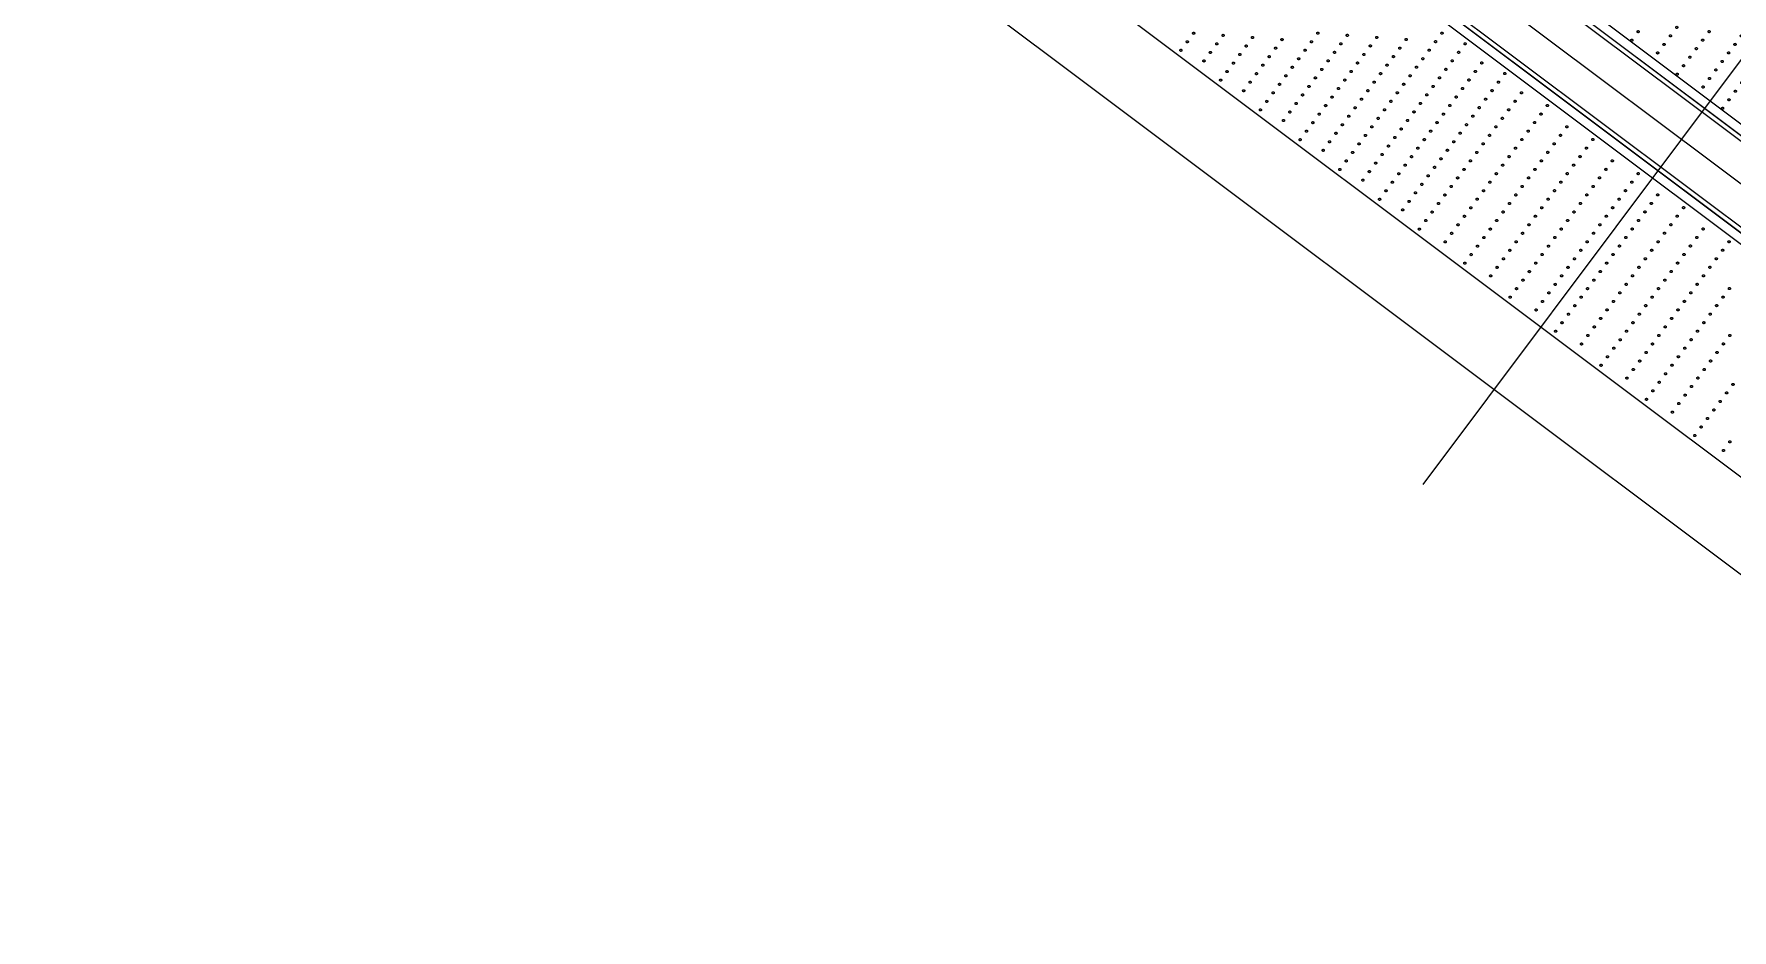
# Model space of a CAD drawing. Header units: millimetres. Extents: x 768159 to 833032, y -1374957 to -1225629.
# Drawn here: x 807122 to 811909, y -1368568 to -1366043 of the extents above; entities that cross this region are included whole.
import ezdxf
from ezdxf.xclip import XClip

# ---------------------------------------------------------------- set-up
doc = ezdxf.new("R2010")
doc.units = ezdxf.units.MM
doc.header["$LTSCALE"] = 10
doc.header["$MEASUREMENT"] = 0
doc.header["$XCLIPFRAME"] = 0
for name, color, linetype in [('I—平顶—分格线', 8, 'Continuous'), ('I—平顶—暖通', 144, 'Continuous'), ('I—平顶—造型', 122, 'Continuous')]:
    doc.layers.add(name, color=color, linetype=linetype)

# ---------------------------------------------------------------- blocks, each defined once
blk = doc.blocks.new('7890')
at = {"layer": 'I—平顶—分格线', "color": 1}
for centre in [(-2190, -50), (-2120, -35), (-2050, -20), (-2050, -50), (-1980, -35), (-2190, -80), (-2120, -65), (-2120, -95), (-2050, -80), (-1980, -65), (-1980, -95), (-2260, -125), (-2190, -110), (-2190, -140), (-2120, -125), (-2050, -110), (-2050, -140), (-1980, -125), (-2330, -170), (-2260, -155), (-2260, -185), (-2190, -170), (-2120, -155), (-2120, -185), (-2050, -170), (-1980, -155), (-1980, -185), (-2400, -215), (-2330, -200), (-2330, -230), (-2260, -215), (-2190, -200), (-2190, -230), (-2120, -215), (-2050, -200), (-2050, -230), (-1980, -215), (-2470, -260), (-2470, -290), (-2400, -245), (-2400, -275), (-2330, -260), (-2330, -290), (-2260, -245), (-2260, -275), (-2190, -260), (-2190, -290), (-2120, -245), (-2120, -275), (-2050, -260), (-2050, -290), (-1980, -245), (-1980, -275), (-2540, -335), (-2470, -320), (-2400, -305), (-2400, -335), (-2330, -320), (-2260, -305), (-2260, -335), (-2190, -320), (-2120, -305), (-2120, -335), (-2050, -320), (-1980, -305), (-1980, -335), (-2610, -380), (-2540, -365), (-2470, -350), (-2470, -380), (-2400, -365), (-2330, -350), (-2330, -380), (-2260, -365), (-2190, -350), (-2190, -380), (-2120, -365), (-2050, -350), (-2050, -380), (-1980, -365), (-2680, -425), (-2610, -410), (-2540, -395), (-2540, -425), (-2470, -410), (-2400, -395), (-2400, -425), (-2330, -410), (-2260, -395), (-2260, -425), (-2190, -410), (-2120, -395), (-2120, -425), (-2050, -410), (-1980, -395), (-1980, -425), (-2750, -470), (-2680, -455), (-2610, -440), (-2610, -470), (-2540, -455), (-2470, -440), (-2470, -470), (-2400, -455), (-2330, -440), (-2330, -470), (-2260, -455), (-2190, -440), (-2190, -470), (-2120, -455), (-2050, -440), (-2050, -470), (-1980, -455), (-2750, -500), (-2680, -485), (-2680, -515), (-2610, -500), (-2540, -485), (-2540, -515), (-2470, -500), (-2400, -485), (-2400, -515), (-2330, -500), (-2260, -485), (-2260, -515), (-2190, -500), (-2120, -485), (-2120, -515), (-2050, -500), (-1980, -485), (-1980, -515), (-2820, -545), (-2820, -575), (-2750, -530), (-2750, -560), (-2680, -545), (-2680, -575), (-2610, -530), (-2610, -560), (-2540, -545), (-2540, -575), (-2470, -530), (-2470, -560), (-2400, -545), (-2400, -575), (-2330, -530), (-2330, -560), (-2260, -545), (-2260, -575), (-2190, -530), (-2190, -560), (-2120, -545), (-2120, -575), (-2050, -530), (-2050, -560), (-1980, -545), (-1980, -575), (-2890, -590), (-2890, -620), (-2820, -605), (-2750, -590), (-2750, -620), (-2680, -605), (-2610, -590), (-2610, -620), (-2540, -605), (-2470, -590), (-2470, -620), (-2400, -605), (-2330, -590), (-2330, -620), (-2260, -605), (-2190, -590), (-2190, -620), (-2120, -605), (-2050, -590), (-2050, -620), (-1980, -605), (-2960, -635), (-2960, -665), (-2890, -650), (-2820, -635), (-2820, -665), (-2750, -650), (-2680, -635), (-2680, -665), (-2610, -650), (-2540, -635), (-2540, -665), (-2470, -650), (-2400, -635), (-2400, -665), (-2330, -650), (-2260, -635), (-2260, -665), (-2190, -650), (-2120, -635), (-2120, -665), (-2050, -650), (-1980, -635), (-1980, -665), (-2960, -695), (-2890, -680), (-2890, -710), (-2820, -695), (-2750, -680), (-2750, -710), (-2680, -695), (-2610, -680), (-2610, -710), (-2540, -695), (-2470, -680), (-2470, -710), (-2400, -695), (-2330, -680), (-2330, -710), (-2260, -695), (-2190, -680), (-2190, -710), (-2120, -695), (-2050, -680), (-2050, -710), (-1980, -695), (-2960, -725), (-2960, -755), (-2890, -740), (-2820, -725), (-2820, -755), (-2750, -740), (-2680, -725), (-2680, -755), (-2610, -740), (-2540, -725), (-2540, -755), (-2470, -740), (-2400, -725), (-2400, -755), (-2330, -740), (-2260, -725), (-2260, -755), (-2190, -740), (-2120, -725), (-2120, -755), (-2050, -740), (-1980, -725), (-1980, -755), (-2960, -785), (-2960, -815), (-2890, -770), (-2890, -800), (-2820, -785), (-2820, -815), (-2750, -770), (-2750, -800), (-2680, -785), (-2680, -815), (-2610, -770), (-2610, -800), (-2540, -785), (-2540, -815), (-2470, -770), (-2470, -800), (-2400, -785), (-2400, -815), (-2330, -770), (-2330, -800), (-2260, -785), (-2260, -815), (-2190, -770), (-2190, -800), (-2120, -785), (-2120, -815), (-2050, -770), (-2050, -800), (-1980, -785), (-1980, -815), (-2960, -845), (-2890, -830), (-2890, -860), (-2820, -845), (-2750, -830), (-2750, -860), (-2680, -845), (-2610, -830), (-2610, -860), (-2540, -845), (-2470, -830), (-2470, -860), (-2400, -845), (-2330, -830), (-2330, -860), (-2260, -845), (-2190, -830), (-2190, -860), (-2120, -845), (-2050, -830), (-2050, -860), (-1980, -845), (-2960, -875), (-2960, -905), (-2890, -890), (-2820, -875), (-2820, -905), (-2750, -890), (-2680, -875), (-2680, -905), (-2610, -890), (-2540, -875), (-2540, -905), (-2470, -890), (-2400, -875), (-2400, -905), (-2330, -890), (-2260, -875), (-2260, -905), (-2190, -890), (-2120, -875), (-2120, -905), (-2050, -890), (-1980, -875), (-1980, -905), (-2960, -935), (-2890, -920), (-2890, -950), (-2820, -935), (-2750, -920), (-2750, -950), (-2680, -935), (-2610, -920), (-2610, -950), (-2540, -935), (-2470, -920), (-2470, -950), (-2400, -935), (-2330, -920), (-2330, -950), (-2260, -935), (-2190, -920), (-2190, -950), (-2120, -935), (-2050, -920), (-2050, -950), (-1980, -935), (-2960, -965), (-2960, -995), (-2890, -980), (-2820, -965), (-2820, -995), (-2750, -980), (-2680, -965), (-2680, -995), (-2610, -980), (-2540, -965), (-2540, -995), (-2470, -980), (-2400, -965), (-2400, -995), (-2330, -980), (-2260, -965), (-2260, -995), (-2190, -980), (-2120, -965), (-2120, -995), (-2050, -980), (-1980, -965), (-1980, -995), (-2960, -1025), (-2960, -1055), (-2890, -1010), (-2890, -1040), (-2820, -1025), (-2820, -1055), (-2750, -1010), (-2750, -1040), (-2680, -1025), (-2680, -1055), (-2610, -1010), (-2610, -1040), (-2540, -1025), (-2540, -1055), (-2470, -1010), (-2470, -1040), (-2400, -1025), (-2400, -1055), (-2330, -1010), (-2330, -1040), (-2260, -1025), (-2260, -1055), (-2190, -1010), (-2190, -1040), (-2120, -1025), (-2120, -1055), (-2050, -1010), (-2050, -1040), (-1980, -1025), (-1980, -1055), (-2960, -1085), (-2890, -1070), (-2890, -1100), (-2820, -1085), (-2750, -1070), (-2750, -1100), (-2680, -1085), (-2610, -1070), (-2610, -1100), (-2540, -1085), (-2470, -1070), (-2470, -1100), (-2400, -1085), (-2330, -1070), (-2330, -1100), (-2260, -1085), (-2190, -1070), (-2190, -1100), (-2120, -1085), (-2050, -1070), (-2050, -1100), (-1980, -1085), (-2960, -1115), (-2960, -1145), (-2890, -1130), (-2820, -1115), (-2820, -1145), (-2750, -1130), (-2680, -1115), (-2680, -1145), (-2610, -1130), (-2540, -1115), (-2540, -1145), (-2470, -1130), (-2400, -1115), (-2400, -1145), (-2330, -1130), (-2260, -1115), (-2260, -1145), (-2190, -1130), (-2120, -1115), (-2120, -1145), (-2050, -1130), (-1980, -1115), (-1980, -1145), (-2960, -1175), (-2890, -1160), (-2890, -1190), (-2820, -1175), (-2750, -1160), (-2750, -1190), (-2680, -1175), (-2610, -1160), (-2610, -1190), (-2540, -1175), (-2470, -1160), (-2470, -1190), (-2400, -1175), (-2330, -1160), (-2330, -1190), (-2260, -1175), (-2190, -1160), (-2190, -1190), (-2120, -1175), (-2050, -1160), (-2050, -1190), (-1980, -1175), (-2960, -1205), (-2960, -1235), (-2890, -1220), (-2820, -1205), (-2820, -1235), (-2750, -1220), (-2680, -1205), (-2680, -1235), (-2610, -1220), (-2540, -1205), (-2540, -1235), (-2470, -1220), (-2400, -1205), (-2400, -1235), (-2330, -1220), (-2260, -1205), (-2260, -1235), (-2190, -1220), (-2120, -1205), (-2120, -1235), (-2050, -1220), (-1980, -1205), (-1980, -1235), (-2960, -1265), (-2960, -1295), (-2890, -1250), (-2890, -1280), (-2820, -1265), (-2820, -1295), (-2750, -1250), (-2750, -1280), (-2680, -1265), (-2680, -1295), (-2610, -1250), (-2610, -1280), (-2540, -1265), (-2540, -1295), (-2470, -1250), (-2470, -1280), (-2400, -1265), (-2400, -1295), (-2330, -1250), (-2330, -1280), (-2260, -1265), (-2260, -1295), (-2190, -1250), (-2190, -1280), (-2120, -1265), (-2120, -1295), (-2050, -1250), (-2050, -1280), (-1980, -1265), (-1980, -1295), (-2960, -1325), (-2890, -1310), (-2890, -1340), (-2820, -1325), (-2750, -1310), (-2750, -1340), (-2680, -1325), (-2610, -1310), (-2610, -1340), (-2540, -1325), (-2470, -1310), (-2470, -1340), (-2400, -1325), (-2330, -1310), (-2330, -1340), (-2260, -1325), (-2190, -1310), (-2190, -1340), (-2120, -1325), (-2050, -1310), (-2050, -1340), (-1980, -1325), (-2960, -1355), (-2960, -1385), (-2890, -1370), (-2820, -1355), (-2820, -1385), (-2750, -1370), (-2680, -1355), (-2680, -1385), (-2610, -1370), (-2540, -1355), (-2540, -1385), (-2470, -1370), (-2400, -1355), (-2400, -1385), (-2330, -1370), (-2260, -1355), (-2260, -1385), (-2190, -1370), (-2120, -1355), (-2120, -1385), (-2050, -1370), (-1980, -1355), (-1980, -1385)]:
    blk.add_circle(centre, 3, dxfattribs=at)
at = {"layer": 'I—平顶—分格线', "color": 3}
for centre in [(-1910, -20), (-1910, -50), (-1830, -35), (-1750, -20), (-1750, -50), (-1670, -35), (-1590, -20), (-1590, -50), (-1510, -35), (-1430, -20), (-1430, -50), (-1350, -35), (-1270, -20), (-1270, -50), (-1190, -35), (-1910, -80), (-1830, -65), (-1830, -95), (-1750, -80), (-1670, -65), (-1670, -95), (-1590, -80), (-1510, -65), (-1510, -95), (-1430, -80), (-1350, -65), (-1350, -95), (-1270, -80), (-1190, -65), (-1190, -95), (-1910, -110), (-1910, -140), (-1830, -125), (-1750, -110), (-1750, -140), (-1670, -125), (-1590, -110), (-1590, -140), (-1510, -125), (-1430, -110), (-1430, -140), (-1350, -125), (-1270, -110), (-1270, -140), (-1190, -125), (-1110, -140), (-1910, -170), (-1830, -155), (-1830, -185), (-1750, -170), (-1670, -155), (-1670, -185), (-1590, -170), (-1510, -155), (-1510, -185), (-1430, -170), (-1350, -155), (-1350, -185), (-1270, -170), (-1190, -155), (-1190, -185), (-1110, -170), (-1910, -200), (-1910, -230), (-1830, -215), (-1750, -200), (-1750, -230), (-1670, -215), (-1590, -200), (-1590, -230), (-1510, -215), (-1430, -200), (-1430, -230), (-1350, -215), (-1270, -200), (-1270, -230), (-1190, -215), (-1110, -200), (-1110, -230), (-1910, -260), (-1910, -290), (-1830, -245), (-1830, -275), (-1750, -260), (-1750, -290), (-1670, -245), (-1670, -275), (-1590, -260), (-1590, -290), (-1510, -245), (-1510, -275), (-1430, -260), (-1430, -290), (-1350, -245), (-1350, -275), (-1270, -260), (-1270, -290), (-1190, -245), (-1190, -275), (-1110, -260), (-1110, -290), (-1030, -245), (-1030, -275), (-1910, -320), (-1830, -305), (-1830, -335), (-1750, -320), (-1670, -305), (-1670, -335), (-1590, -320), (-1510, -305), (-1510, -335), (-1430, -320), (-1350, -305), (-1350, -335), (-1270, -320), (-1190, -305), (-1190, -335), (-1110, -320), (-1030, -305), (-1030, -335), (-1910, -350), (-1910, -380), (-1830, -365), (-1750, -350), (-1750, -380), (-1670, -365), (-1590, -350), (-1590, -380), (-1510, -365), (-1430, -350), (-1430, -380), (-1350, -365), (-1270, -350), (-1270, -380), (-1190, -365), (-1110, -350), (-1110, -380), (-1030, -365), (-1910, -410), (-1830, -395), (-1830, -425), (-1750, -410), (-1670, -395), (-1670, -425), (-1590, -410), (-1510, -395), (-1510, -425), (-1430, -410), (-1350, -395), (-1350, -425), (-1270, -410), (-1190, -395), (-1190, -425), (-1110, -410), (-1030, -395), (-1030, -425), (-1910, -440), (-1910, -470), (-1830, -455), (-1750, -440), (-1750, -470), (-1670, -455), (-1590, -440), (-1590, -470), (-1510, -455), (-1430, -440), (-1430, -470), (-1350, -455), (-1270, -440), (-1270, -470), (-1190, -455), (-1110, -440), (-1110, -470), (-1030, -455), (-1910, -500), (-1830, -485), (-1830, -515), (-1750, -500), (-1670, -485), (-1670, -515), (-1590, -500), (-1510, -485), (-1510, -515), (-1430, -500), (-1350, -485), (-1350, -515), (-1270, -500), (-1190, -485), (-1190, -515), (-1110, -500), (-1030, -485), (-1030, -515), (-1910, -530), (-1910, -560), (-1830, -545), (-1830, -575), (-1750, -530), (-1750, -560), (-1670, -545), (-1670, -575), (-1590, -530), (-1590, -560), (-1510, -545), (-1510, -575), (-1430, -530), (-1430, -560), (-1350, -545), (-1350, -575), (-1270, -530), (-1270, -560), (-1190, -545), (-1190, -575), (-1110, -530), (-1110, -560), (-1030, -545), (-1030, -575), (-1910, -590), (-1910, -620), (-1830, -605), (-1750, -590), (-1750, -620), (-1670, -605), (-1590, -590), (-1590, -620), (-1510, -605), (-1430, -590), (-1430, -620), (-1350, -605), (-1270, -590), (-1270, -620), (-1190, -605), (-1110, -590), (-1110, -620), (-1030, -605), (-1910, -650), (-1830, -635), (-1830, -665), (-1750, -650), (-1670, -635), (-1670, -665), (-1590, -650), (-1510, -635), (-1510, -665), (-1430, -650), (-1350, -635), (-1350, -665), (-1270, -650), (-1190, -635), (-1190, -665), (-1110, -650), (-1030, -635), (-1030, -665), (-1910, -680), (-1910, -710), (-1830, -695), (-1750, -680), (-1750, -710), (-1670, -695), (-1590, -680), (-1590, -710), (-1510, -695), (-1430, -680), (-1430, -710), (-1350, -695), (-1270, -680), (-1270, -710), (-1190, -695), (-1110, -680), (-1110, -710), (-1030, -695), (-1910, -740), (-1830, -725), (-1830, -755), (-1750, -740), (-1670, -725), (-1670, -755), (-1590, -740), (-1510, -725), (-1510, -755), (-1430, -740), (-1350, -725), (-1350, -755), (-1270, -740), (-1190, -725), (-1190, -755), (-1110, -740), (-1030, -725), (-1030, -755), (-1910, -770), (-1910, -800), (-1830, -785), (-1830, -815), (-1750, -770), (-1750, -800), (-1670, -785), (-1670, -815), (-1590, -770), (-1590, -800), (-1510, -785), (-1510, -815), (-1430, -770), (-1430, -800), (-1350, -785), (-1350, -815), (-1270, -770), (-1270, -800), (-1190, -785), (-1190, -815), (-1110, -770), (-1110, -800), (-1030, -785), (-1030, -815), (-1910, -830), (-1910, -860), (-1830, -845), (-1750, -830), (-1750, -860), (-1670, -845), (-1590, -830), (-1590, -860), (-1510, -845), (-1430, -830), (-1430, -860), (-1350, -845), (-1270, -830), (-1270, -860), (-1190, -845), (-1110, -830), (-1110, -860), (-1030, -845), (-1910, -890), (-1830, -875), (-1830, -905), (-1750, -890), (-1670, -875), (-1670, -905), (-1590, -890), (-1510, -875), (-1510, -905), (-1430, -890), (-1350, -875), (-1350, -905), (-1270, -890), (-1190, -875), (-1190, -905), (-1110, -890), (-1030, -875), (-1030, -905), (-1910, -920), (-1910, -950), (-1830, -935), (-1750, -920), (-1750, -950), (-1670, -935), (-1590, -920), (-1590, -950), (-1510, -935), (-1430, -920), (-1430, -950), (-1350, -935), (-1270, -920), (-1270, -950), (-1190, -935), (-1110, -920), (-1110, -950), (-1030, -935), (-1910, -980), (-1830, -965), (-1830, -995), (-1750, -980), (-1670, -965), (-1670, -995), (-1590, -980), (-1510, -965), (-1510, -995), (-1430, -980), (-1350, -965), (-1350, -995), (-1270, -980), (-1190, -965), (-1190, -995), (-1110, -980), (-1030, -965), (-1030, -995), (-1910, -1010), (-1910, -1040), (-1830, -1025), (-1830, -1055), (-1750, -1010), (-1750, -1040), (-1670, -1025), (-1670, -1055), (-1590, -1010), (-1590, -1040), (-1510, -1025), (-1510, -1055), (-1430, -1010), (-1430, -1040), (-1350, -1025), (-1350, -1055), (-1270, -1010), (-1270, -1040), (-1190, -1025), (-1190, -1055), (-1110, -1010), (-1110, -1040), (-1030, -1025), (-1030, -1055), (-1910, -1070), (-1910, -1100), (-1830, -1085), (-1750, -1070), (-1750, -1100), (-1670, -1085), (-1590, -1070), (-1590, -1100), (-1510, -1085), (-1430, -1070), (-1430, -1100), (-1350, -1085), (-1270, -1070), (-1270, -1100), (-1190, -1085), (-1110, -1070), (-1110, -1100), (-1030, -1085), (-1910, -1130), (-1830, -1115), (-1830, -1145), (-1750, -1130), (-1670, -1115), (-1670, -1145), (-1590, -1130), (-1510, -1115), (-1510, -1145), (-1430, -1130), (-1350, -1115), (-1350, -1145), (-1270, -1130), (-1190, -1115), (-1190, -1145), (-1110, -1130), (-1030, -1115), (-1030, -1145), (-1910, -1160), (-1910, -1190), (-1830, -1175), (-1750, -1160), (-1750, -1190), (-1670, -1175), (-1590, -1160), (-1590, -1190), (-1510, -1175), (-1430, -1160), (-1430, -1190), (-1350, -1175), (-1270, -1160), (-1270, -1190), (-1190, -1175), (-1110, -1160), (-1110, -1190), (-1030, -1175), (-1910, -1220), (-1830, -1205), (-1830, -1235), (-1750, -1220), (-1670, -1205), (-1670, -1235), (-1590, -1220), (-1510, -1205), (-1510, -1235), (-1430, -1220), (-1350, -1205), (-1350, -1235), (-1270, -1220), (-1190, -1205), (-1190, -1235), (-1110, -1220), (-1030, -1205), (-1030, -1235), (-1910, -1250), (-1910, -1280), (-1830, -1265), (-1830, -1295), (-1750, -1250), (-1750, -1280), (-1670, -1265), (-1670, -1295), (-1590, -1250), (-1590, -1280), (-1510, -1265), (-1510, -1295), (-1430, -1250), (-1430, -1280), (-1350, -1265), (-1350, -1295), (-1270, -1250), (-1270, -1280), (-1190, -1265), (-1190, -1295), (-1110, -1250), (-1110, -1280), (-1030, -1265), (-1030, -1295), (-1910, -1310), (-1910, -1340), (-1830, -1325), (-1750, -1310), (-1750, -1340), (-1670, -1325), (-1590, -1310), (-1590, -1340), (-1510, -1325), (-1430, -1310), (-1430, -1340), (-1350, -1325), (-1270, -1310), (-1270, -1340), (-1190, -1325), (-1110, -1310), (-1110, -1340), (-1030, -1325), (-1910, -1370), (-1830, -1355), (-1830, -1385), (-1750, -1370), (-1670, -1355), (-1670, -1385), (-1590, -1370), (-1510, -1355), (-1510, -1385), (-1430, -1370), (-1350, -1355), (-1350, -1385), (-1270, -1370), (-1190, -1355), (-1190, -1385), (-1110, -1370), (-1030, -1355), (-1030, -1385)]:
    blk.add_circle(centre, 3, dxfattribs=at)
at = {"layer": 'I—平顶—分格线'}
for centre in [(-940, -350), (-940, -380), (-940, -410), (-940, -440), (-940, -470), (-940, -500), (-850, -485), (-850, -515), (-940, -530), (-940, -560), (-850, -545), (-850, -575), (-940, -590), (-940, -620), (-850, -605), (-760, -590), (-760, -620), (-940, -650), (-850, -635), (-850, -665), (-760, -650), (-940, -680), (-940, -710), (-850, -695), (-760, -680), (-760, -710), (-940, -740), (-850, -725), (-850, -755), (-760, -740), (-670, -725), (-670, -755), (-940, -770), (-940, -800), (-850, -785), (-850, -815), (-760, -770), (-760, -800), (-670, -785), (-670, -815), (-940, -830), (-940, -860), (-850, -845), (-760, -830), (-760, -860), (-670, -845), (-580, -830), (-580, -860), (-940, -890), (-850, -875), (-850, -905), (-760, -890), (-670, -875), (-670, -905), (-580, -890), (-940, -920), (-940, -950), (-850, -935), (-760, -920), (-760, -950), (-670, -935), (-580, -920), (-580, -950), (-940, -980), (-850, -965), (-850, -995), (-760, -980), (-670, -965), (-670, -995), (-580, -980), (-490, -965), (-490, -995), (-940, -1010), (-940, -1040), (-850, -1025), (-850, -1055), (-760, -1010), (-760, -1040), (-670, -1025), (-670, -1055), (-580, -1010), (-580, -1040), (-490, -1025), (-490, -1055), (-940, -1070), (-940, -1100), (-850, -1085), (-760, -1070), (-760, -1100), (-670, -1085), (-580, -1070), (-580, -1100), (-490, -1085), (-400, -1100), (-940, -1130), (-850, -1115), (-850, -1145), (-760, -1130), (-670, -1115), (-670, -1145), (-580, -1130), (-490, -1115), (-490, -1145), (-400, -1130), (-940, -1160), (-940, -1190), (-850, -1175), (-760, -1160), (-760, -1190), (-670, -1175), (-580, -1160), (-580, -1190), (-490, -1175), (-400, -1160), (-400, -1190), (-940, -1220), (-850, -1205), (-850, -1235), (-760, -1220), (-670, -1205), (-670, -1235), (-580, -1220), (-490, -1205), (-490, -1235), (-400, -1220), (-310, -1205), (-310, -1235), (-940, -1250), (-940, -1280), (-850, -1265), (-850, -1295), (-760, -1250), (-760, -1280), (-670, -1265), (-670, -1295), (-580, -1250), (-580, -1280), (-490, -1265), (-490, -1295), (-400, -1250), (-400, -1280), (-310, -1265), (-310, -1295), (-940, -1310), (-940, -1340), (-850, -1325), (-760, -1310), (-760, -1340), (-670, -1325), (-580, -1310), (-580, -1340), (-490, -1325), (-400, -1310), (-400, -1340), (-310, -1325), (-220, -1340), (-940, -1370), (-850, -1355), (-850, -1385), (-760, -1370), (-670, -1355), (-670, -1385), (-580, -1370), (-490, -1355), (-490, -1385), (-400, -1370), (-310, -1355), (-310, -1385), (-220, -1370)]:
    blk.add_circle(centre, 3, dxfattribs=at)
blk = doc.blocks.new('*U1716')
for p, q in [((3304.6, 80.6), (10023.1, 80.6)), ((3309.4, 75.9), (10018.4, 75.9)), ((3309.4, 40.3), (10018.4, 40.3)), ((10023.1, 0), (3304.6, 0)), ((10018.4, 4.7), (3309.4, 4.7))]:
    blk.add_line(p, q)
blk = doc.blocks.new('4560')
at = {"layer": 'I—平顶—分格线'}
for centre in [(-20, -680), (-20, -710), (-80, -725), (-80, -755), (-20, -740), (-200, -815), (-140, -770), (-140, -800), (-80, -785), (-80, -815), (-20, -770), (-20, -800), (-260, -860), (-200, -845), (-140, -830), (-140, -860), (-80, -845), (-20, -830), (-20, -860), (-320, -905), (-260, -890), (-200, -875), (-200, -905), (-140, -890), (-80, -875), (-80, -905), (-20, -890), (-380, -950), (-320, -935), (-260, -920), (-260, -950), (-200, -935), (-140, -920), (-140, -950), (-80, -935), (-20, -920), (-20, -950), (-440, -995), (-380, -980), (-320, -965), (-320, -995), (-260, -980), (-200, -965), (-200, -995), (-140, -980), (-80, -965), (-80, -995), (-20, -980), (-500, -1040), (-440, -1025), (-440, -1055), (-380, -1010), (-380, -1040), (-320, -1025), (-320, -1055), (-260, -1010), (-260, -1040), (-200, -1025), (-200, -1055), (-140, -1010), (-140, -1040), (-80, -1025), (-80, -1055), (-20, -1010), (-20, -1040), (-560, -1085), (-500, -1070), (-500, -1100), (-440, -1085), (-380, -1070), (-380, -1100), (-320, -1085), (-260, -1070), (-260, -1100), (-200, -1085), (-140, -1070), (-140, -1100), (-80, -1085), (-20, -1070), (-20, -1100), (-620, -1130), (-560, -1115), (-560, -1145), (-500, -1130), (-440, -1115), (-440, -1145), (-380, -1130), (-320, -1115), (-320, -1145), (-260, -1130), (-200, -1115), (-200, -1145), (-140, -1130), (-80, -1115), (-80, -1145), (-20, -1130), (-680, -1175), (-620, -1160), (-620, -1190), (-560, -1175), (-500, -1160), (-500, -1190), (-440, -1175), (-380, -1160), (-380, -1190), (-320, -1175), (-260, -1160), (-260, -1190), (-200, -1175), (-140, -1160), (-140, -1190), (-80, -1175), (-20, -1160), (-20, -1190), (-740, -1220), (-680, -1205), (-680, -1235), (-620, -1220), (-560, -1205), (-560, -1235), (-500, -1220), (-440, -1205), (-440, -1235), (-380, -1220), (-320, -1205), (-320, -1235), (-260, -1220), (-200, -1205), (-200, -1235), (-140, -1220), (-80, -1205), (-80, -1235), (-20, -1220), (-800, -1265), (-800, -1295), (-740, -1250), (-740, -1280), (-680, -1265), (-680, -1295), (-620, -1250), (-620, -1280), (-560, -1265), (-560, -1295), (-500, -1250), (-500, -1280), (-440, -1265), (-440, -1295), (-380, -1250), (-380, -1280), (-320, -1265), (-320, -1295), (-260, -1250), (-260, -1280), (-200, -1265), (-200, -1295), (-140, -1250), (-140, -1280), (-80, -1265), (-80, -1295), (-20, -1250), (-20, -1280), (-860, -1310), (-860, -1340), (-800, -1325), (-740, -1310), (-740, -1340), (-680, -1325), (-620, -1310), (-620, -1340), (-560, -1325), (-500, -1310), (-500, -1340), (-440, -1325), (-380, -1310), (-380, -1340), (-320, -1325), (-260, -1310), (-260, -1340), (-200, -1325), (-140, -1310), (-140, -1340), (-80, -1325), (-20, -1310), (-20, -1340), (-920, -1355), (-920, -1385), (-860, -1370), (-800, -1355), (-800, -1385), (-740, -1370), (-680, -1355), (-680, -1385), (-620, -1370), (-560, -1355), (-560, -1385), (-500, -1370), (-440, -1355), (-440, -1385), (-380, -1370), (-320, -1355), (-320, -1385), (-260, -1370), (-200, -1355), (-200, -1385), (-140, -1370), (-80, -1355), (-80, -1385), (-20, -1370)]:
    blk.add_circle(centre, 3, dxfattribs=at)
blk = doc.blocks.new('P1-2-T1')
at = {"layer": 'I—平顶—分格线', "extrusion": (3.04932e-09, 4.55444e-09, 1), "elevation": 0}
for points in [[(387123.3, -61780.1), (387123.3, -56330.8)], [(380923.3, -56665.4), (399263.3, -56665.4)], [(380923.3, -56885.4), (399263.3, -56885.4)], [(380923.3, -59055.4), (399263.3, -59055.4)], [(380923.3, -61225.4), (399263.3, -61225.4)], [(380923.3, -61445.4), (399263.3, -61445.4)]]:
    blk.add_lwpolyline(points, dxfattribs=at)
at = {"layer": 'I—平顶—造型', "extrusion": (3.04932e-09, 4.55444e-09, 1), "elevation": 0}
for points in [[(380923.3, -57435.4), (399263.3, -57435.4)], [(380923.3, -57655.4), (399263.3, -57655.4)], [(380923.3, -60455.4), (399263.3, -60455.4)], [(380923.3, -60675.4), (399263.3, -60675.4)]]:
    blk.add_lwpolyline(points, dxfattribs=at)
at = {"layer": 'I—平顶—造型', "elevation": 0}
for points in [[(399263.3, -60430.4), (380923.3, -60430.4)], [(380923.3, -60700.4), (399263.3, -60700.4)]]:
    blk.add_lwpolyline(points, dxfattribs=at)
at = {"layer": 'I—平顶—分格线', "extrusion": (3.04932e-09, 4.55444e-09, 1)}
ref = blk.add_blockref('7890', (388593.3, -59055.4, 0), dxfattribs=at)
XClip(ref).set_block_clipping_path([(-3000, -1375.0414860503), (0, -0.0000259745)])
ref = blk.add_blockref('4560', (385593.3, -60680.4, 0), dxfattribs=at)
XClip(ref).set_block_clipping_path([(-2999.9999468568, -537.9185711926), (13939.7623225741, -27.4394921117)])
ref = blk.add_blockref('7890', (388593.3, -60680.4, 0), dxfattribs=at)
XClip(ref).set_block_clipping_path([(-2999.9999468568, -536.3818622481), (10939.7623225741, -30.0413353627)])
at = {"layer": 'I—平顶—暖通', "extrusion": (-3.04932e-09, -4.55444e-09, -1), "xscale": -2.729779416478735, "yscale": 2.729779416478734, "zscale": 2.729779416478729, "rotation": 179.9999999999999}
blk.add_blockref('*U1716', (-408284.2, -60455.4, 0), dxfattribs=at)

msp = doc.modelspace()

# ---------------------------------------------------------------- block references
at = {"color": 1, "true_color": 0xff0000, "rotation": 323.1546555987947}
msp.add_blockref('P1-2-T1', (538287.2, -1085731.6, 0), dxfattribs=at)

doc.saveas('drawing.dxf')
